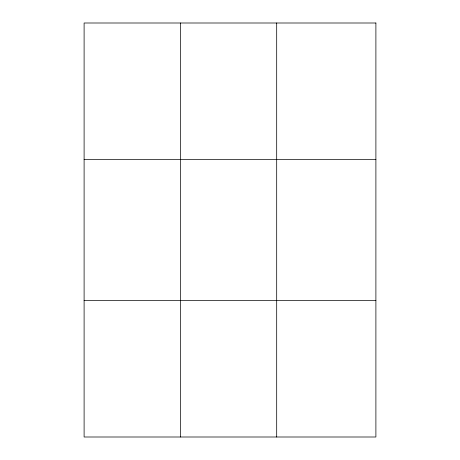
<?xml version="1.0" encoding="UTF-8"?>
<svg xmlns="http://www.w3.org/2000/svg" width="460" height="460" viewBox="0 0 460 460"><rect width="100%" height="100%" fill="white"/><g stroke="black" fill="none" stroke-linecap="round" stroke-linejoin="round"><path stroke-width="0.69" d="M180.395 23L180.395 437M276.69 23L276.69 437M84.105 159.62L375.895 159.62M84.105 300.38L375.895 300.38M375.895 23L375.895 437L84.105 437L84.105 23L375.895 23"/></g></svg>
